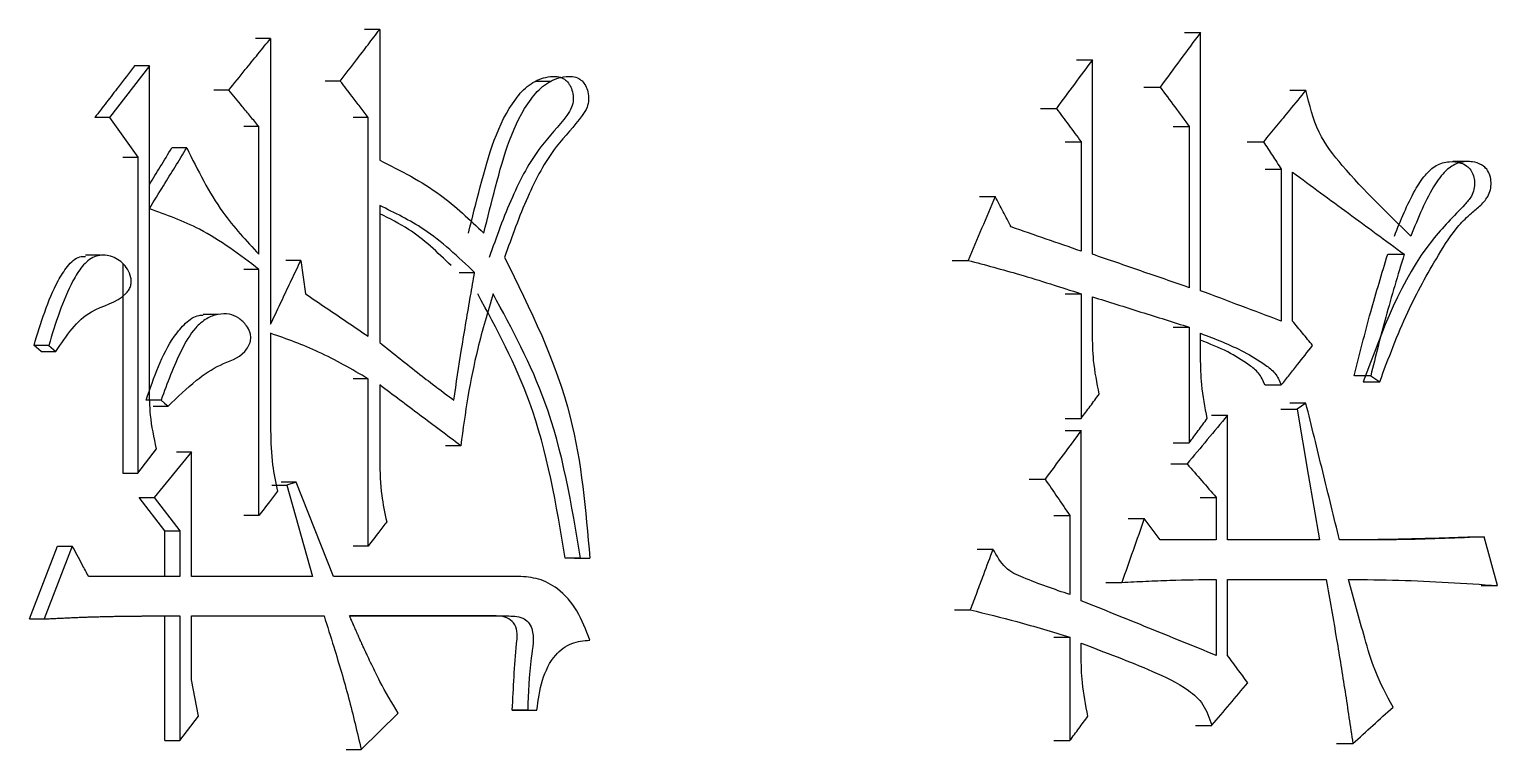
# Model space of a CAD drawing. Header units: millimetres. Extents: x 2379 to 4059, y 879 to 2067.
# Drawn here: x 3129.02 to 3134.25, y 1053.19 to 1055.75 of the extents above; entities that cross this region are included whole.
import ezdxf

# ---------------------------------------------------------------- set-up
doc = ezdxf.new("R2010")
doc.units = ezdxf.units.MM

msp = doc.modelspace()

# ---------------------------------------------------------------- linework, layer by layer
at = {"color": 7, "linetype": 'Continuous', "lineweight": 25}
for p, q in [((3130.2694, 1055.7508), (3130.2155, 1055.7508)), ((3130.2694, 1055.7508), (3130.2694, 1055.2856)), ((3129.881, 1055.7184), (3129.8277, 1055.7184)), ((3129.881, 1055.7184), (3129.8811, 1054.7016)), ((3133.1328, 1055.74), (3133.1902, 1055.74)), ((3133.1902, 1054.8206), (3133.1902, 1055.74)), ((3132.7486, 1055.6427), (3132.8056, 1055.6427)), ((3132.8056, 1054.9504), (3132.8056, 1055.6427)), ((3129.4497, 1055.621), (3129.3083, 1055.4371)), ((3129.4497, 1055.621), (3129.3969, 1055.621)), ((3129.4497, 1055.1126), (3129.4497, 1055.621)), ((3130.1291, 1055.5669), (3130.0754, 1055.5669)), ((3130.8772, 1055.5658), (3130.8222, 1055.5658)), ((3132.9889, 1055.5453), (3133.0462, 1055.5453)), ((3129.7319, 1055.5345), (3129.6787, 1055.5345)), ((3133.5074, 1055.5346), (3133.5653, 1055.5346)), ((3129.3083, 1055.4371), (3129.2556, 1055.4371)), ((3129.3083, 1055.4371), (3129.4081, 1055.2965)), ((3130.2281, 1055.4371), (3130.1743, 1055.4371)), ((3130.2281, 1054.6583), (3130.2281, 1055.4371)), ((3132.6202, 1055.4696), (3132.677, 1055.4696)), ((3129.8397, 1055.4047), (3129.7863, 1055.4047)), ((3129.8397, 1054.9503), (3129.8397, 1055.4047)), ((3133.1502, 1055.4047), (3133.1502, 1054.8314)), ((3129.5826, 1055.329), (3129.5296, 1055.329)), ((3132.7085, 1055.3506), (3132.7654, 1055.3506)), ((3132.7654, 1055.3506), (3132.7654, 1054.9612)), ((3133.3561, 1055.3506), (3133.4138, 1055.3506)), ((3129.3554, 1055.2965), (3129.4081, 1055.2965)), ((3129.4081, 1055.2965), (3129.4082, 1054.1715)), ((3134.1466, 1055.2801), (3134.0876, 1055.2801)), ((3133.4198, 1055.2533), (3133.4776, 1055.2533)), ((3133.4776, 1055.2533), (3133.4776, 1054.7124)), ((3133.5174, 1054.7124), (3133.5174, 1055.2424)), ((3130.2694, 1055.1235), (3130.2694, 1054.6366)), ((3132.403, 1055.1559), (3132.4596, 1055.1559)), ((3129.4497, 1054.4744), (3129.4497, 1055.1124)), ((3129.2758, 1054.9468), (3129.2229, 1054.9468)), ((3129.3554, 1054.9171), (3129.3554, 1054.1715)), ((3129.9886, 1054.9287), (3129.9351, 1054.9287)), ((3132.3064, 1054.9287), (3132.3628, 1054.9287)), ((3133.8566, 1054.9504), (3133.9149, 1054.9504)), ((3129.8397, 1054.8962), (3129.7863, 1054.8962)), ((3129.8397, 1054.0201), (3129.8397, 1054.8962)), ((3130.5526, 1054.8855), (3130.6069, 1054.8855)), ((3132.7654, 1054.8097), (3132.7654, 1054.3662)), ((3132.8056, 1054.6691), (3132.8056, 1054.7989)), ((3129.6941, 1054.7361), (3129.6406, 1054.7361)), ((3129.8811, 1054.6691), (3129.8811, 1054.3229)), ((3133.0928, 1054.6908), (3133.1502, 1054.6908)), ((3133.1502, 1054.6908), (3133.1502, 1054.2797)), ((3133.1902, 1054.5826), (3133.1902, 1054.6691)), ((3129.0643, 1054.6042), (3129.0393, 1054.6258)), ((3129.0643, 1054.6042), (3129.1167, 1054.6042)), ((3129.0917, 1054.6258), (3129.1167, 1054.6042)), ((3130.2281, 1054.5068), (3130.1743, 1054.5068)), ((3130.2281, 1053.9119), (3130.2281, 1054.5068)), ((3133.7958, 1054.5177), (3133.7377, 1054.5177)), ((3133.7958, 1054.5177), (3133.8276, 1054.496)), ((3130.2694, 1054.4852), (3130.2694, 1054.2148)), ((3133.4195, 1054.4852), (3133.4776, 1054.4852)), ((3129.4632, 1054.4095), (3129.5161, 1054.4095)), ((3133.4755, 1054.3987), (3133.5334, 1054.3987)), ((3133.5652, 1054.4203), (3133.5073, 1054.4203)), ((3133.5652, 1054.4203), (3133.5334, 1054.3987)), ((3133.2286, 1054.3771), (3133.2861, 1054.3771)), ((3133.2861, 1053.9335), (3133.2861, 1054.3771)), ((3132.7085, 1054.323), (3132.7654, 1054.323)), ((3132.7654, 1053.7172), (3132.7654, 1054.323)), ((3129.4082, 1054.1715), (3129.4747, 1054.258)), ((3129.5992, 1054.2472), (3129.4663, 1054.085)), ((3129.5462, 1054.2472), (3129.5992, 1054.2472)), ((3129.5992, 1053.8037), (3129.5992, 1054.2472)), ((3130.5576, 1054.2689), (3130.5034, 1054.2689)), ((3133.0849, 1054.204), (3133.1422, 1054.204)), ((3129.3554, 1054.1715), (3129.4082, 1054.1715)), ((3129.8855, 1054.1282), (3129.939, 1054.1282)), ((3129.9721, 1054.1391), (3129.9186, 1054.139)), ((3129.9721, 1054.1391), (3129.939, 1054.1282)), ((3129.939, 1054.1282), (3130.03, 1053.8037)), ((3130.1043, 1053.8037), (3129.9721, 1054.1391)), ((3132.58, 1054.1499), (3132.6368, 1054.1499)), ((3129.4135, 1054.085), (3129.4663, 1054.085)), ((3129.5047, 1053.966), (3129.4135, 1054.085)), ((3129.4663, 1054.085), (3129.5577, 1053.966)), ((3133.1887, 1054.085), (3133.2462, 1054.085)), ((3133.2462, 1054.085), (3133.2462, 1053.9335)), ((3129.8397, 1054.0201), (3129.7863, 1054.0201)), ((3132.6684, 1054.0201), (3132.7252, 1054.0201)), ((3132.7252, 1054.0201), (3132.7252, 1053.7388)), ((3132.9329, 1054.0093), (3132.9901, 1054.0093)), ((3129.5047, 1053.966), (3129.5577, 1053.966)), ((3129.5047, 1053.8037), (3129.5047, 1053.966)), ((3129.5577, 1053.966), (3129.5577, 1053.8037)), ((3133.2462, 1053.9335), (3133.0462, 1053.9335)), ((3133.613, 1053.9335), (3133.2861, 1053.9335)), ((3134.0053, 1053.9394), (3134.1409, 1053.9444)), ((3134.1409, 1053.9444), (3134.1999, 1053.9444)), ((3129.0227, 1053.6523), (3129.1226, 1053.9119)), ((3129.1751, 1053.9119), (3129.075, 1053.6523)), ((3129.1226, 1053.9119), (3129.1751, 1053.9119)), ((3130.2281, 1053.9119), (3130.1743, 1053.9119)), ((3130.9841, 1053.8686), (3130.9293, 1053.8686)), ((3130.9621, 1053.8686), (3131.0169, 1053.8686)), ((3130.9841, 1053.8686), (3131.0169, 1053.8686)), ((3132.395, 1053.9012), (3132.4516, 1053.9012)), ((3129.5577, 1053.8037), (3129.2334, 1053.8037)), ((3130.03, 1053.8037), (3129.5992, 1053.8037)), ((3130.7629, 1053.8037), (3130.1043, 1053.8037)), ((3132.8528, 1053.7821), (3132.9099, 1053.7821)), ((3133.2462, 1053.7929), (3133.2462, 1053.5225)), ((3133.2861, 1053.7929), (3133.6369, 1053.7929)), ((3133.2861, 1053.5225), (3133.2861, 1053.7929)), ((3133.5789, 1053.7929), (3133.6369, 1053.7929)), ((3134.1886, 1053.7713), (3134.2473, 1053.7713)), ((3129.5047, 1053.2196), (3129.5047, 1053.6631)), ((3129.5577, 1053.6631), (3129.5577, 1053.2196)), ((3129.5992, 1053.6631), (3130.0713, 1053.6631)), ((3129.5992, 1053.4359), (3129.5992, 1053.6631)), ((3130.0177, 1053.6631), (3130.0713, 1053.6631)), ((3130.1621, 1053.6631), (3130.7219, 1053.6631)), ((3130.6674, 1053.6631), (3130.1621, 1053.6631)), ((3130.6677, 1053.6631), (3130.7222, 1053.6631)), ((3132.3144, 1053.6847), (3132.3709, 1053.6847)), ((3129.0227, 1053.6523), (3129.075, 1053.6523)), ((3132.7252, 1053.5874), (3132.7252, 1053.2196)), ((3132.7654, 1053.5225), (3132.7654, 1053.5658)), ((3129.6241, 1053.3061), (3129.5992, 1053.4359)), ((3129.5577, 1053.2196), (3129.6241, 1053.3061)), ((3130.2034, 1053.1871), (3130.3353, 1053.3169)), ((3130.7958, 1053.3278), (3130.7412, 1053.3278)), ((3130.774, 1053.3278), (3130.8286, 1053.3278)), ((3130.7958, 1053.3278), (3130.8286, 1053.3278)), ((3133.1727, 1053.2736), (3133.2302, 1053.2736)), ((3130.1496, 1053.1871), (3130.2034, 1053.1871)), ((3133.6742, 1053.2088), (3133.7323, 1053.2088))]:
    msp.add_line(p, q, dxfattribs=at)
at = {"color": 7, "linetype": 'Continuous', "lineweight": 25, "flags": 128}
for points in [[(3133.0928, 1055.4047), (3133.1214, 1055.4047), (3133.1502, 1055.4047)], [(3129.9886, 1054.9287), (3129.9969, 1054.8692), (3130.0051, 1054.8097)], [(3132.7085, 1054.8097), (3132.7245, 1054.8097), (3132.7408, 1054.8097), (3132.7654, 1054.8097)], [(3129.0917, 1054.6258), (3129.0719, 1054.6258), (3129.0556, 1054.6258), (3129.0393, 1054.6258)], [(3133.7694, 1054.496), (3133.7837, 1054.496), (3133.7983, 1054.496), (3133.813, 1054.496), (3133.8276, 1054.496)], [(3129.4913, 1054.4311), (3129.472, 1054.4311), (3129.4552, 1054.4311), (3129.4384, 1054.4311)], [(3129.4913, 1054.4311), (3129.5037, 1054.4203), (3129.5161, 1054.4095)], [(3133.5334, 1054.3987), (3133.5732, 1054.1661), (3133.613, 1053.9335)], [(3132.7085, 1054.3662), (3132.7227, 1054.3662), (3132.7371, 1054.3662), (3132.7654, 1054.3662)], [(3133.0928, 1054.2797), (3133.1071, 1054.2797), (3133.1217, 1054.2797), (3133.1502, 1054.2797)], [(3134.2473, 1053.7713), (3134.2236, 1053.8578), (3134.1999, 1053.9444)], [(3132.6684, 1053.5874), (3132.6828, 1053.5874), (3132.6975, 1053.5874), (3132.7252, 1053.5874)], [(3129.5047, 1053.2196), (3129.518, 1053.2196), (3129.5312, 1053.2196), (3129.5577, 1053.2196)], [(3132.6684, 1053.2196), (3132.6825, 1053.2196), (3132.697, 1053.2196), (3132.7252, 1053.2196)]]:
    msp.add_lwpolyline(points, dxfattribs=at)
at = {"color": 7, "linetype": 'Continuous', "lineweight": 25}
for points, knots in [([(3130.1291, 1055.5669), (3130.1481, 1055.5919), (3130.1811, 1055.635), (3130.2278, 1055.6963), (3130.2555, 1055.7327), (3130.2694, 1055.7508)], [0, 0, 0, 0, 0.407195, 0.703597, 1, 1, 1, 1]), ([(3129.7319, 1055.5345), (3129.7517, 1055.5588), (3129.7864, 1055.6016), (3129.8361, 1055.6629), (3129.8661, 1055.6999), (3129.881, 1055.7184)], [0, 0, 0, 0, 0.396526, 0.698263, 1, 1, 1, 1]), ([(3133.1902, 1055.74), (3133.1662, 1055.7076), (3133.1182, 1055.6427), (3133.0702, 1055.5778), (3133.0462, 1055.5453)], [0, 0, 0, 0, 0.5, 1, 1, 1, 1]), ([(3132.8056, 1055.6427), (3132.7841, 1055.6138), (3132.7413, 1055.5561), (3132.6984, 1055.4984), (3132.677, 1055.4696)], [0, 0, 0, 0, 0.5, 1, 1, 1, 1]), ([(3129.3969, 1055.621), (3129.3777, 1055.596), (3129.3446, 1055.5529), (3129.2975, 1055.4916), (3129.2696, 1055.4553), (3129.2556, 1055.4371)], [0, 0, 0, 0, 0.407433, 0.703716, 1, 1, 1, 1]), ([(3130.2281, 1055.4371), (3130.2186, 1055.4496), (3130.1996, 1055.4746), (3130.1666, 1055.5178), (3130.1431, 1055.5486), (3130.1291, 1055.5669)], [0, 0, 0, 0, 0.2884326, 0.5768652, 1, 1, 1, 1]), ([(3130.5854, 1055.026), (3130.599, 1055.0807), (3130.6401, 1055.2454), (3130.6958, 1055.4408), (3130.7985, 1055.5571), (3130.8505, 1055.5798), (3130.8912, 1055.585), (3130.917, 1055.5801), (3130.9351, 1055.5682), (3130.9478, 1055.5506), (3130.9564, 1055.5277), (3130.9593, 1055.5007), (3130.9529, 1055.4702), (3130.914, 1055.4121), (3130.826, 1055.325), (3130.7339, 1055.1504), (3130.6847, 1055.0117), (3130.6591, 1054.9394)], [0, 0, 0, 0, 0.113914, 0.343514, 0.39365, 0.444093, 0.471622, 0.490424, 0.505143, 0.519852, 0.535775, 0.554403, 0.572991, 0.596467, 0.700314, 0.843728, 1, 1, 1, 1]), ([(3130.6398, 1055.026), (3130.6534, 1055.0807), (3130.6946, 1055.2454), (3130.7504, 1055.4407), (3130.8532, 1055.5571), (3130.9053, 1055.5798), (3130.946, 1055.585), (3130.9718, 1055.5801), (3130.99, 1055.5681), (3131.0027, 1055.5505), (3131.0113, 1055.5276), (3131.0142, 1055.5006), (3131.0077, 1055.4702), (3130.9688, 1055.4121), (3130.8807, 1055.325), (3130.7885, 1055.1504), (3130.7393, 1055.0117), (3130.7136, 1054.9394)], [0, 0, 0, 0, 0.113866, 0.34337, 0.39359, 0.444116, 0.471653, 0.490478, 0.50521, 0.519932, 0.535866, 0.554481, 0.573032, 0.596509, 0.70042, 0.843829, 1, 1, 1, 1]), ([(3133.0462, 1055.5453), (3133.0635, 1055.5219), (3133.0982, 1055.475), (3133.1329, 1055.4281), (3133.1502, 1055.4047)], [0, 0, 0, 0, 0.499999, 1, 1, 1, 1]), ([(3129.8397, 1055.4047), (3129.8297, 1055.4167), (3129.8097, 1055.4407), (3129.7738, 1055.484), (3129.7479, 1055.5153), (3129.7319, 1055.5345)], [0, 0, 0, 0, 0.277776, 0.555554, 1, 1, 1, 1]), ([(3133.5653, 1055.5345), (3133.5458, 1055.5109), (3133.5108, 1055.4684), (3133.4603, 1055.4071), (3133.4293, 1055.3694), (3133.4138, 1055.3506)], [0, 0, 0, 0, 0.386049, 0.693024, 1, 1, 1, 1]), ([(3133.9387, 1055.0153), (3133.8556, 1055.0953), (3133.7394, 1055.2073), (3133.6022, 1055.3797), (3133.5777, 1055.4825), (3133.5653, 1055.5345)], [0, 0, 0, 0, 0.553442, 0.773992, 1, 1, 1, 1]), ([(3132.677, 1055.4696), (3132.6917, 1055.4498), (3132.7212, 1055.4101), (3132.7507, 1055.3704), (3132.7654, 1055.3506)], [0, 0, 0, 0, 0.499999, 1, 1, 1, 1]), ([(3129.4497, 1055.1125), (3129.4664, 1055.1398), (3129.497, 1055.1895), (3129.5413, 1055.2616), (3129.5689, 1055.3065), (3129.5826, 1055.329)], [0, 0, 0, 0, 0.377948, 0.688974, 1, 1, 1, 1]), ([(3129.4497, 1055.1987), (3129.4626, 1055.2197), (3129.4892, 1055.2631), (3129.5159, 1055.3065), (3129.5296, 1055.329)], [0, 0, 0, 0, 0.483308, 1, 1, 1, 1]), ([(3129.5826, 1055.329), (3129.6221, 1055.2495), (3129.6922, 1055.1081), (3129.7947, 1054.9984), (3129.8396, 1054.9503)], [0, 0, 0, 0, 0.562196, 1, 1, 1, 1]), ([(3133.4138, 1055.3506), (3133.4245, 1055.3344), (3133.4457, 1055.3019), (3133.467, 1055.2695), (3133.4776, 1055.2533)], [0, 0, 0, 0, 0.499999, 1, 1, 1, 1]), ([(3130.2694, 1055.2856), (3130.3435, 1055.248), (3130.4767, 1055.1805), (3130.5896, 1055.0735), (3130.6397, 1055.026)], [0, 0, 0, 0, 0.556253, 1, 1, 1, 1]), ([(3133.88, 1055.0153), (3133.9024, 1055.0712), (3133.9333, 1055.1483), (3133.9862, 1055.2312), (3134.0275, 1055.2694), (3134.0729, 1055.2827), (3134.1106, 1055.2787), (3134.1368, 1055.2664), (3134.1525, 1055.2505), (3134.162, 1055.23), (3134.166, 1055.2063), (3134.164, 1055.1809), (3134.1529, 1055.1521), (3134.1002, 1055.094), (3133.9267, 1054.9221), (3133.8369, 1054.6793), (3133.7691, 1054.496)], [0, 0, 0, 0, 0.133499, 0.184051, 0.225722, 0.267722, 0.304937, 0.324851, 0.341374, 0.357927, 0.374455, 0.392764, 0.411749, 0.441496, 0.578283, 1, 1, 1, 1]), ([(3133.8276, 1054.496), (3133.8589, 1054.5801), (3133.9177, 1054.7381), (3134.0186, 1054.9195), (3134.0938, 1055.0401), (3134.1494, 1055.0932), (3134.1876, 1055.1239), (3134.2133, 1055.1532), (3134.224, 1055.1856), (3134.2248, 1055.2124), (3134.2186, 1055.2378), (3134.206, 1055.2576), (3134.1855, 1055.2727), (3134.1535, 1055.2819), (3134.111, 1055.2796), (3134.0634, 1055.2529), (3133.9987, 1055.1671), (3133.9643, 1055.08), (3133.9387, 1055.0153)], [0, 0, 0, 0, 0.197624, 0.371591, 0.471167, 0.521337, 0.556787, 0.592598, 0.61138, 0.630161, 0.649113, 0.666951, 0.682877, 0.711545, 0.752921, 0.793459, 0.846543, 1, 1, 1, 1]), ([(3133.5174, 1055.2424), (3133.5838, 1055.1938), (3133.7165, 1055.0964), (3133.8487, 1054.9991), (3133.9149, 1054.9504)], [0, 0, 0, 0, 0.5, 1, 1, 1, 1]), ([(3130.6069, 1054.8855), (3130.5487, 1054.9407), (3130.4453, 1055.0388), (3130.3228, 1055.0977), (3130.2694, 1055.1235)], [0, 0, 0, 0, 0.563785, 1, 1, 1, 1]), ([(3132.4596, 1055.1559), (3132.4435, 1055.118), (3132.4112, 1055.0423), (3132.379, 1054.9666), (3132.3628, 1054.9287)], [0, 0, 0, 0, 0.499999, 1, 1, 1, 1]), ([(3132.516, 1055.0477), (3132.5066, 1055.0658), (3132.4878, 1055.1018), (3132.469, 1055.1379), (3132.4596, 1055.1559)], [0, 0, 0, 0, 0.499998, 1, 1, 1, 1]), ([(3129.8397, 1054.8962), (3129.7709, 1054.9484), (3129.6489, 1055.0409), (3129.5102, 1055.0907), (3129.4497, 1055.1124)], [0, 0, 0, 0, 0.564258, 1, 1, 1, 1]), ([(3130.5237, 1054.91), (3130.475, 1054.9568), (3130.3969, 1055.0318), (3130.3042, 1055.0772), (3130.2694, 1055.0943)], [0, 0, 0, 0, 0.623667, 1, 1, 1, 1]), ([(3132.7654, 1054.9612), (3132.7239, 1054.9756), (3132.6408, 1055.0045), (3132.5576, 1055.0333), (3132.516, 1055.0477)], [0, 0, 0, 0, 0.499999, 1, 1, 1, 1]), ([(3129.0393, 1054.6258), (3129.0634, 1054.706), (3129.0937, 1054.8067), (3129.1558, 1054.907), (3129.1908, 1054.9432), (3129.2156, 1054.9428), (3129.2226, 1054.9427)], [0, 0, 0, 0, 0.6257746, 0.7857745, 0.9395829, 1, 1, 1, 1]), ([(3129.1167, 1054.6042), (3129.1541, 1054.66), (3129.2203, 1054.7588), (3129.3369, 1054.7772), (3129.376, 1054.8211), (3129.3832, 1054.8347), (3129.3858, 1054.8505), (3129.3835, 1054.8724), (3129.3735, 1054.8979), (3129.3476, 1054.928), (3129.3067, 1054.949), (3129.2522, 1054.9473), (3129.2082, 1054.9083), (3129.1463, 1054.8052), (3129.1159, 1054.7054), (3129.0917, 1054.6258)], [0, 0, 0, 0, 0.207477, 0.366822, 0.383118, 0.39879, 0.41441, 0.430881, 0.46509, 0.497024, 0.558703, 0.619218, 0.681584, 0.746434, 1, 1, 1, 1]), ([(3129.8811, 1054.7016), (3129.895, 1054.7309), (3129.9199, 1054.7835), (3129.9557, 1054.8592), (3129.9776, 1054.9055), (3129.9886, 1054.9287)], [0, 0, 0, 0, 0.387874, 0.693937, 1, 1, 1, 1]), ([(3130.7135, 1054.9394), (3130.805, 1054.7549), (3130.9699, 1054.4223), (3131.0024, 1054.0392), (3131.0169, 1053.8686)], [0, 0, 0, 0, 0.554855, 1, 1, 1, 1]), ([(3132.3628, 1054.9287), (3132.4239, 1054.9124), (3132.522, 1054.8862), (3132.6558, 1054.8449), (3132.7289, 1054.8214), (3132.7654, 1054.8097)], [0, 0, 0, 0, 0.452168, 0.726066, 1, 1, 1, 1]), ([(3133.1502, 1054.8314), (3133.0929, 1054.8512), (3132.9781, 1054.8909), (3132.8631, 1054.9305), (3132.8056, 1054.9504)], [0, 0, 0, 0, 0.5, 1, 1, 1, 1]), ([(3133.7373, 1054.5177), (3133.7561, 1054.5938), (3133.7834, 1054.7048), (3133.8253, 1054.8481), (3133.8459, 1054.9163), (3133.8562, 1054.9504)], [0, 0, 0, 0, 0.52212, 0.761035, 1, 1, 1, 1]), ([(3133.9149, 1054.9504), (3133.9036, 1054.9131), (3133.881, 1054.8386), (3133.8394, 1054.6952), (3133.8129, 1054.5874), (3133.7958, 1054.5177)], [0, 0, 0, 0, 0.260983, 0.521979, 1, 1, 1, 1]), ([(3130.5329, 1054.4311), (3130.5418, 1054.4915), (3130.5557, 1054.5853), (3130.5766, 1054.7086), (3130.5921, 1054.7997), (3130.6021, 1054.8576), (3130.6069, 1054.8855)], [0, 0, 0, 0, 0.397437, 0.617017, 0.815711, 1, 1, 1, 1]), ([(3130.0051, 1054.8097), (3130.0298, 1054.793), (3130.0793, 1054.7594), (3130.1537, 1054.7089), (3130.2033, 1054.6752), (3130.2281, 1054.6583)], [0, 0, 0, 0, 0.331513, 0.665756, 1, 1, 1, 1]), ([(3130.6726, 1054.8096), (3130.6535, 1054.7449), (3130.6181, 1054.6248), (3130.5812, 1054.4434), (3130.5655, 1054.3271), (3130.5576, 1054.2689)], [0, 0, 0, 0, 0.368096, 0.683267, 1, 1, 1, 1]), ([(3130.9293, 1053.8686), (3130.8975, 1054.059), (3130.8414, 1054.3961), (3130.6858, 1054.6842), (3130.6182, 1054.8096)], [0, 0, 0, 0, 0.56483, 1, 1, 1, 1]), ([(3130.9841, 1053.8686), (3130.9523, 1054.059), (3130.8961, 1054.3962), (3130.7404, 1054.6843), (3130.6726, 1054.8096)], [0, 0, 0, 0, 0.564773, 1, 1, 1, 1]), ([(3133.4776, 1054.7124), (3133.4298, 1054.7304), (3133.3341, 1054.7665), (3133.2382, 1054.8025), (3133.1902, 1054.8206)], [0, 0, 0, 0, 0.5000003, 1, 1, 1, 1]), ([(3132.8056, 1054.7989), (3132.8631, 1054.7809), (3132.9781, 1054.7448), (3133.0929, 1054.7088), (3133.1502, 1054.6908)], [0, 0, 0, 0, 0.5, 1, 1, 1, 1]), ([(3129.4384, 1054.4311), (3129.466, 1054.5122), (3129.5006, 1054.6137), (3129.576, 1054.7065), (3129.6133, 1054.7325), (3129.636, 1054.7335), (3129.6407, 1054.7337)], [0, 0, 0, 0, 0.639268, 0.801158, 0.95821, 1, 1, 1, 1]), ([(3129.5161, 1054.4095), (3129.5494, 1054.4415), (3129.6076, 1054.4974), (3129.6995, 1054.5612), (3129.7725, 1054.5807), (3129.8022, 1054.621), (3129.8098, 1054.6396), (3129.8113, 1054.6581), (3129.8068, 1054.6771), (3129.7933, 1054.7007), (3129.7689, 1054.7247), (3129.733, 1054.7397), (3129.6931, 1054.7383), (3129.651, 1054.7224), (3129.6032, 1054.6815), (3129.5469, 1054.582), (3129.5135, 1054.4915), (3129.4913, 1054.4311)], [0, 0, 0, 0, 0.148754, 0.260728, 0.372296, 0.394322, 0.416456, 0.432197, 0.447933, 0.473769, 0.515229, 0.556405, 0.603707, 0.651901, 0.70837, 0.805731, 1, 1, 1, 1]), ([(3133.5891, 1054.6259), (3133.5772, 1054.6403), (3133.5533, 1054.6691), (3133.5294, 1054.698), (3133.5174, 1054.7124)], [0, 0, 0, 0, 0.500001, 1, 1, 1, 1]), ([(3130.2281, 1054.5068), (3130.1992, 1054.5238), (3130.1413, 1054.5578), (3130.0271, 1054.617), (3129.9386, 1054.6486), (3129.8811, 1054.6691)], [0, 0, 0, 0, 0.2594794, 0.5190273, 1, 1, 1, 1]), ([(3132.8297, 1054.4528), (3132.8217, 1054.4925), (3132.8074, 1054.5637), (3132.8061, 1054.6368), (3132.8056, 1054.6691)], [0, 0, 0, 0, 0.558835, 1, 1, 1, 1]), ([(3133.1902, 1054.6691), (3133.2425, 1054.6489), (3133.3222, 1054.6181), (3133.4085, 1054.5662), (3133.4571, 1054.5295), (3133.4707, 1054.5001), (3133.4776, 1054.4852)], [0, 0, 0, 0, 0.494008, 0.754052, 0.875824, 1, 1, 1, 1]), ([(3130.2694, 1054.6366), (3130.2931, 1054.6174), (3130.3407, 1054.5789), (3130.4282, 1054.5098), (3130.4927, 1054.4613), (3130.5329, 1054.4311)], [0, 0, 0, 0, 0.273449, 0.546904, 1, 1, 1, 1]), ([(3133.4195, 1054.4852), (3133.4126, 1054.5001), (3133.399, 1054.5295), (3133.3505, 1054.5662), (3133.2828, 1054.6078), (3133.2228, 1054.6314), (3133.1902, 1054.6442)], [0, 0, 0, 0, 0.152424, 0.301831, 0.620832, 1, 1, 1, 1]), ([(3133.4776, 1054.4852), (3133.4871, 1054.4973), (3133.5063, 1054.5214), (3133.5435, 1054.5682), (3133.5711, 1054.6031), (3133.5891, 1054.6259)], [0, 0, 0, 0, 0.257094, 0.514188, 1, 1, 1, 1]), ([(3133.2142, 1054.3662), (3133.2062, 1054.406), (3133.192, 1054.4771), (3133.1908, 1054.5503), (3133.1902, 1054.5826)], [0, 0, 0, 0, 0.558835, 1, 1, 1, 1]), ([(3129.4747, 1054.258), (3129.4664, 1054.2978), (3129.4516, 1054.3689), (3129.4503, 1054.4421), (3129.4497, 1054.4744)], [0, 0, 0, 0, 0.558836, 1, 1, 1, 1]), ([(3130.5576, 1054.2689), (3130.5092, 1054.3052), (3130.4371, 1054.3594), (3130.341, 1054.4315), (3130.2932, 1054.4673), (3130.2694, 1054.4852)], [0, 0, 0, 0, 0.503826, 0.751913, 1, 1, 1, 1]), ([(3132.7654, 1054.3662), (3132.7761, 1054.3807), (3132.7975, 1054.4095), (3132.819, 1054.4384), (3132.8297, 1054.4528)], [0, 0, 0, 0, 0.5, 1, 1, 1, 1]), ([(3133.6846, 1053.9335), (3133.6647, 1054.0147), (3133.6249, 1054.1769), (3133.5851, 1054.3392), (3133.5652, 1054.4203)], [0, 0, 0, 0, 0.5, 1, 1, 1, 1]), ([(3133.2861, 1054.3771), (3133.2621, 1054.3482), (3133.2142, 1054.2905), (3133.1662, 1054.2328), (3133.1422, 1054.204)], [0, 0, 0, 0, 0.5, 1, 1, 1, 1]), ([(3133.1502, 1054.2797), (3133.1609, 1054.2941), (3133.1822, 1054.323), (3133.2035, 1054.3518), (3133.2142, 1054.3662)], [0, 0, 0, 0, 0.4999996, 1, 1, 1, 1]), ([(3129.8811, 1054.3229), (3129.882, 1054.2819), (3129.8838, 1054.2086), (3129.8992, 1054.1377), (3129.9059, 1054.1066)], [0, 0, 0, 0, 0.5610721, 1, 1, 1, 1]), ([(3132.7654, 1054.323), (3132.744, 1054.2941), (3132.7011, 1054.2364), (3132.6582, 1054.1787), (3132.6368, 1054.1499)], [0, 0, 0, 0, 0.5, 1, 1, 1, 1]), ([(3130.2694, 1054.2148), (3130.2704, 1054.1737), (3130.2721, 1054.1005), (3130.2874, 1054.0296), (3130.2941, 1053.9984)], [0, 0, 0, 0, 0.561072, 1, 1, 1, 1]), ([(3133.1422, 1054.204), (3133.1596, 1054.1841), (3133.1942, 1054.1445), (3133.2289, 1054.1048), (3133.2462, 1054.085)], [0, 0, 0, 0, 0.499998, 1, 1, 1, 1]), ([(3132.6368, 1054.1499), (3132.6515, 1054.1283), (3132.681, 1054.085), (3132.7105, 1054.0417), (3132.7252, 1054.0201)], [0, 0, 0, 0, 0.499998, 1, 1, 1, 1]), ([(3129.9059, 1054.1066), (3129.8964, 1054.0942), (3129.8807, 1054.0736), (3129.8586, 1054.0448), (3129.846, 1054.0283), (3129.8397, 1054.0201)], [0, 0, 0, 0, 0.428361, 0.714181, 1, 1, 1, 1]), ([(3130.2941, 1053.9984), (3130.2847, 1053.9861), (3130.269, 1053.9655), (3130.247, 1053.9366), (3130.2344, 1053.9201), (3130.2281, 1053.9119)], [0, 0, 0, 0, 0.428361, 0.714181, 1, 1, 1, 1]), ([(3132.9901, 1054.0093), (3132.9767, 1053.9714), (3132.95, 1053.8957), (3132.9233, 1053.82), (3132.9099, 1053.7821)], [0, 0, 0, 0, 0.499999, 1, 1, 1, 1]), ([(3133.0462, 1053.9335), (3133.0368, 1053.9462), (3133.0181, 1053.9714), (3132.9994, 1053.9966), (3132.9901, 1054.0093)], [0, 0, 0, 0, 0.500001, 1, 1, 1, 1]), ([(3134.1999, 1053.9444), (3134.1063, 1053.9404), (3134.0102, 1053.9363), (3133.9114, 1053.9348), (3133.9041, 1053.9347), (3133.8968, 1053.9346), (3133.8895, 1053.9345), (3133.8822, 1053.9344), (3133.8749, 1053.9343), (3133.8676, 1053.9343), (3133.8603, 1053.9342), (3133.8505, 1053.9341), (3133.8408, 1053.934), (3133.831, 1053.934), (3133.8237, 1053.9339), (3133.8164, 1053.9339), (3133.8091, 1053.9338), (3133.8018, 1053.9338), (3133.7944, 1053.9338), (3133.7871, 1053.9337), (3133.7774, 1053.9337), (3133.7676, 1053.9337), (3133.7578, 1053.9337), (3133.7505, 1053.9336), (3133.7432, 1053.9336), (3133.7359, 1053.9336), (3133.7286, 1053.9336), (3133.7212, 1053.9336), (3133.7139, 1053.9336), (3133.7066, 1053.9336), (3133.6968, 1053.9336), (3133.6895, 1053.9336), (3133.6846, 1053.9335)], [0, 0, 0, 0, 0.54643, 0.560604, 0.574777, 0.588951, 0.603124, 0.617298, 0.631471, 0.645645, 0.659818, 0.673992, 0.702338, 0.716512, 0.730685, 0.744859, 0.759032, 0.773206, 0.787379, 0.801553, 0.815726, 0.844073, 0.858247, 0.87242, 0.886594, 0.900767, 0.914941, 0.929114, 0.943288, 0.957461, 0.971635, 1, 1, 1, 1]), ([(3134.0057, 1053.9388), (3134.0042, 1053.9387), (3133.9986, 1053.9385), (3133.944, 1053.9368), (3133.8571, 1053.9349), (3133.7655, 1053.934), (3133.7122, 1053.9338), (3133.69, 1053.9337), (3133.6846, 1053.9337)], [0, 0, 0, 0, 0.0351185, 0.1395016, 0.536343, 0.8228396, 0.9570858, 1, 1, 1, 1]), ([(3129.2334, 1053.8037), (3129.2258, 1053.8178), (3129.2123, 1053.8429), (3129.1928, 1053.8789), (3129.181, 1053.9009), (3129.1751, 1053.9119)], [0, 0, 0, 0, 0.39045, 0.695224, 1, 1, 1, 1]), ([(3132.4516, 1053.9011), (3132.4401, 1053.8705), (3132.421, 1053.8191), (3132.3941, 1053.7469), (3132.3786, 1053.7055), (3132.3709, 1053.6847)], [0, 0, 0, 0, 0.425233, 0.712616, 1, 1, 1, 1]), ([(3132.7252, 1053.7388), (3132.6701, 1053.7576), (3132.5931, 1053.7838), (3132.4918, 1053.8287), (3132.4651, 1053.8768), (3132.4516, 1053.9011)], [0, 0, 0, 0, 0.554938, 0.774738, 1, 1, 1, 1]), ([(3131.017, 1053.5766), (3131.0034, 1053.6127), (3130.9768, 1053.6837), (3130.9105, 1053.7592), (3130.8357, 1053.7988), (3130.7871, 1053.8021), (3130.7629, 1053.8037)], [0, 0, 0, 0, 0.291064, 0.572494, 0.787521, 1, 1, 1, 1]), ([(3132.9099, 1053.7821), (3132.9385, 1053.7837), (3132.9957, 1053.7868), (3133.1078, 1053.7913), (3133.1913, 1053.7923), (3133.2462, 1053.7929)], [0, 0, 0, 0, 0.254777, 0.50956, 1, 1, 1, 1]), ([(3133.6369, 1053.7929), (3133.6495, 1053.7218), (3133.6732, 1053.5893), (3133.7045, 1053.3944), (3133.723, 1053.2707), (3133.7323, 1053.2088)], [0, 0, 0, 0, 0.366425, 0.683185, 1, 1, 1, 1]), ([(3133.7164, 1053.7929), (3133.7763, 1053.7924), (3133.8949, 1053.7915), (3134.0719, 1053.7831), (3134.1888, 1053.7752), (3134.2473, 1053.7713)], [0, 0, 0, 0, 0.337206, 0.668546, 1, 1, 1, 1]), ([(3133.875, 1053.3384), (3133.8521, 1053.3812), (3133.8108, 1053.4584), (3133.7653, 1053.615), (3133.7355, 1053.7234), (3133.7164, 1053.7929)], [0, 0, 0, 0, 0.308167, 0.555958, 1, 1, 1, 1]), ([(3133.2462, 1053.5225), (3133.1662, 1053.5549), (3133.0063, 1053.6198), (3132.8457, 1053.6847), (3132.7654, 1053.7172)], [0, 0, 0, 0, 0.5, 1, 1, 1, 1]), ([(3129.075, 1053.6523), (3129.0781, 1053.6524), (3129.0843, 1053.6527), (3129.0935, 1053.6532), (3129.1028, 1053.6536), (3129.1105, 1053.654), (3129.1183, 1053.6544), (3129.1244, 1053.6547), (3129.1322, 1053.655), (3129.1399, 1053.6554), (3129.1491, 1053.6558), (3129.1569, 1053.6562), (3129.1646, 1053.6565), (3129.1707, 1053.6568), (3129.1785, 1053.6572), (3129.1846, 1053.6574), (3129.1924, 1053.6577), (3129.2001, 1053.6581), (3129.2093, 1053.6584), (3129.217, 1053.6587), (3129.2248, 1053.659), (3129.2309, 1053.6592), (3129.2386, 1053.6595), (3129.2464, 1053.6597), (3129.2541, 1053.66), (3129.2618, 1053.6602), (3129.2695, 1053.6604), (3129.2772, 1053.6606), (3129.2849, 1053.6608), (3129.2911, 1053.661), (3129.2988, 1053.6611), (3129.3065, 1053.6613), (3129.3142, 1053.6615), (3129.322, 1053.6616), (3129.3297, 1053.6618), (3129.3374, 1053.6619), (3129.3451, 1053.662), (3129.3513, 1053.6621), (3129.359, 1053.6622), (3129.3667, 1053.6623), (3129.3744, 1053.6624), (3129.3821, 1053.6625), (3129.3898, 1053.6625), (3129.3975, 1053.6626), (3129.4052, 1053.6627), (3129.4129, 1053.6627), (3129.4206, 1053.6628), (3129.4283, 1053.6628), (3129.4345, 1053.6629), (3129.4422, 1053.6629), (3129.4499, 1053.6629), (3129.4576, 1053.663), (3129.4653, 1053.663), (3129.473, 1053.663), (3129.4807, 1053.663), (3129.4884, 1053.663), (3129.4946, 1053.6631), (3129.5023, 1053.6631), (3129.51, 1053.6631), (3129.5177, 1053.6631), (3129.5254, 1053.6631), (3129.5331, 1053.6631), (3129.5407, 1053.6631), (3129.549, 1053.6631), (3129.5541, 1053.6631), (3129.5577, 1053.6631)], [0, 0, 0, 0, 0.019168, 0.038335, 0.057502, 0.07667, 0.086254, 0.105421, 0.115005, 0.134172, 0.15334, 0.172507, 0.182091, 0.201259, 0.210842, 0.23001, 0.239594, 0.258761, 0.277929, 0.297096, 0.30668, 0.325847, 0.335431, 0.354599, 0.373766, 0.38335, 0.402517, 0.421685, 0.431268, 0.450436, 0.46002, 0.479187, 0.498355, 0.507938, 0.527106, 0.546273, 0.555857, 0.575025, 0.584608, 0.603776, 0.622943, 0.632527, 0.651695, 0.670862, 0.680446, 0.699613, 0.718781, 0.728365, 0.747532, 0.757116, 0.776283, 0.795451, 0.805034, 0.824202, 0.843369, 0.852953, 0.872121, 0.881704, 0.900872, 0.920039, 0.929623, 0.948791, 0.967958, 0.977542, 1, 1, 1, 1]), ([(3130.0713, 1053.6631), (3130.0829, 1053.6264), (3130.1134, 1053.5298), (3130.1604, 1053.3722), (3130.189, 1053.2489), (3130.2034, 1053.1871)], [0, 0, 0, 0, 0.234581, 0.616855, 1, 1, 1, 1]), ([(3130.3353, 1053.3169), (3130.3129, 1053.3542), (3130.2793, 1053.41), (3130.2454, 1053.4793), (3130.2288, 1053.5141), (3130.2213, 1053.5304), (3130.2172, 1053.5391), (3130.2149, 1053.5442), (3130.2121, 1053.5504), (3130.2098, 1053.5555), (3130.2069, 1053.5617), (3130.2047, 1053.5668), (3130.2024, 1053.5718), (3130.2001, 1053.5769), (3130.1979, 1053.5819), (3130.195, 1053.5882), (3130.1928, 1053.5933), (3130.19, 1053.5996), (3130.1878, 1053.6047), (3130.185, 1053.611), (3130.1827, 1053.616), (3130.1799, 1053.6224), (3130.1777, 1053.6274), (3130.1749, 1053.6338), (3130.1727, 1053.6388), (3130.1699, 1053.6452), (3130.1677, 1053.6503), (3130.1649, 1053.6566), (3130.1632, 1053.6605), (3130.1621, 1053.6631)], [0, 0, 0, 0, 0.340494, 0.510588, 0.595628, 0.638147, 0.648777, 0.670037, 0.680666, 0.701926, 0.712556, 0.733815, 0.744445, 0.755075, 0.776334, 0.786964, 0.808224, 0.818854, 0.840113, 0.850743, 0.872003, 0.882632, 0.903892, 0.914522, 0.935781, 0.946411, 0.967671, 0.9783, 1, 1, 1, 1]), ([(3130.7412, 1053.3278), (3130.7449, 1053.4068), (3130.7492, 1053.4976), (3130.7599, 1053.5989), (3130.7527, 1053.6334), (3130.7197, 1053.6635), (3130.6889, 1053.6632), (3130.6674, 1053.6631)], [0, 0, 0, 0, 0.575027, 0.661027, 0.741894, 0.819512, 1, 1, 1, 1]), ([(3130.7219, 1053.6631), (3130.7411, 1053.6628), (3130.7678, 1053.6623), (3130.7995, 1053.6432), (3130.8222, 1053.5949), (3130.8011, 1053.4845), (3130.7978, 1053.3891), (3130.7958, 1053.3278)], [0, 0, 0, 0, 0.1639717, 0.2288935, 0.2960625, 0.5477733, 1, 1, 1, 1]), ([(3132.3709, 1053.6847), (3132.4262, 1053.6713), (3132.5133, 1053.6501), (3132.6311, 1053.6159), (3132.6939, 1053.5969), (3132.7252, 1053.5874)], [0, 0, 0, 0, 0.465077, 0.732516, 1, 1, 1, 1]), ([(3130.8286, 1053.3278), (3130.8334, 1053.3637), (3130.843, 1053.4346), (3130.8855, 1053.523), (3130.9508, 1053.5708), (3130.9951, 1053.5747), (3131.017, 1053.5766)], [0, 0, 0, 0, 0.2926241, 0.5766901, 0.7904269, 1, 1, 1, 1]), ([(3132.7654, 1053.5658), (3132.8506, 1053.5338), (3132.9803, 1053.4851), (3133.1268, 1053.417), (3133.2039, 1053.3512), (3133.2213, 1053.2998), (3133.2301, 1053.2737)], [0, 0, 0, 0, 0.493619, 0.752072, 0.87418, 1, 1, 1, 1]), ([(3132.7895, 1053.3061), (3132.7815, 1053.3459), (3132.7672, 1053.417), (3132.766, 1053.4902), (3132.7654, 1053.5225)], [0, 0, 0, 0, 0.558835, 1, 1, 1, 1]), ([(3133.358, 1053.4251), (3133.346, 1053.4414), (3133.3221, 1053.4738), (3133.2981, 1053.5063), (3133.2861, 1053.5225)], [0, 0, 0, 0, 0.500002, 1, 1, 1, 1]), ([(3133.2302, 1053.2737), (3133.2515, 1053.2989), (3133.2941, 1053.3494), (3133.3367, 1053.3999), (3133.358, 1053.4251)], [0, 0, 0, 0, 0.4999996, 1, 1, 1, 1]), ([(3130.7412, 1053.3278), (3130.7473, 1053.3278), (3130.7582, 1053.3278), (3130.7691, 1053.3278), (3130.7739, 1053.3278)], [0, 0, 0, 0, 0.56, 1, 1, 1, 1]), ([(3132.7252, 1053.2196), (3132.736, 1053.234), (3132.7574, 1053.2629), (3132.7788, 1053.2917), (3132.7895, 1053.3061)], [0, 0, 0, 0, 0.5, 1, 1, 1, 1]), ([(3133.7323, 1053.2088), (3133.7561, 1053.2304), (3133.8037, 1053.2736), (3133.8512, 1053.3168), (3133.875, 1053.3384)], [0, 0, 0, 0, 0.5, 1, 1, 1, 1])]:
    msp.add_open_spline(points, degree=3, knots=knots, dxfattribs=at)

doc.saveas('drawing.dxf')
